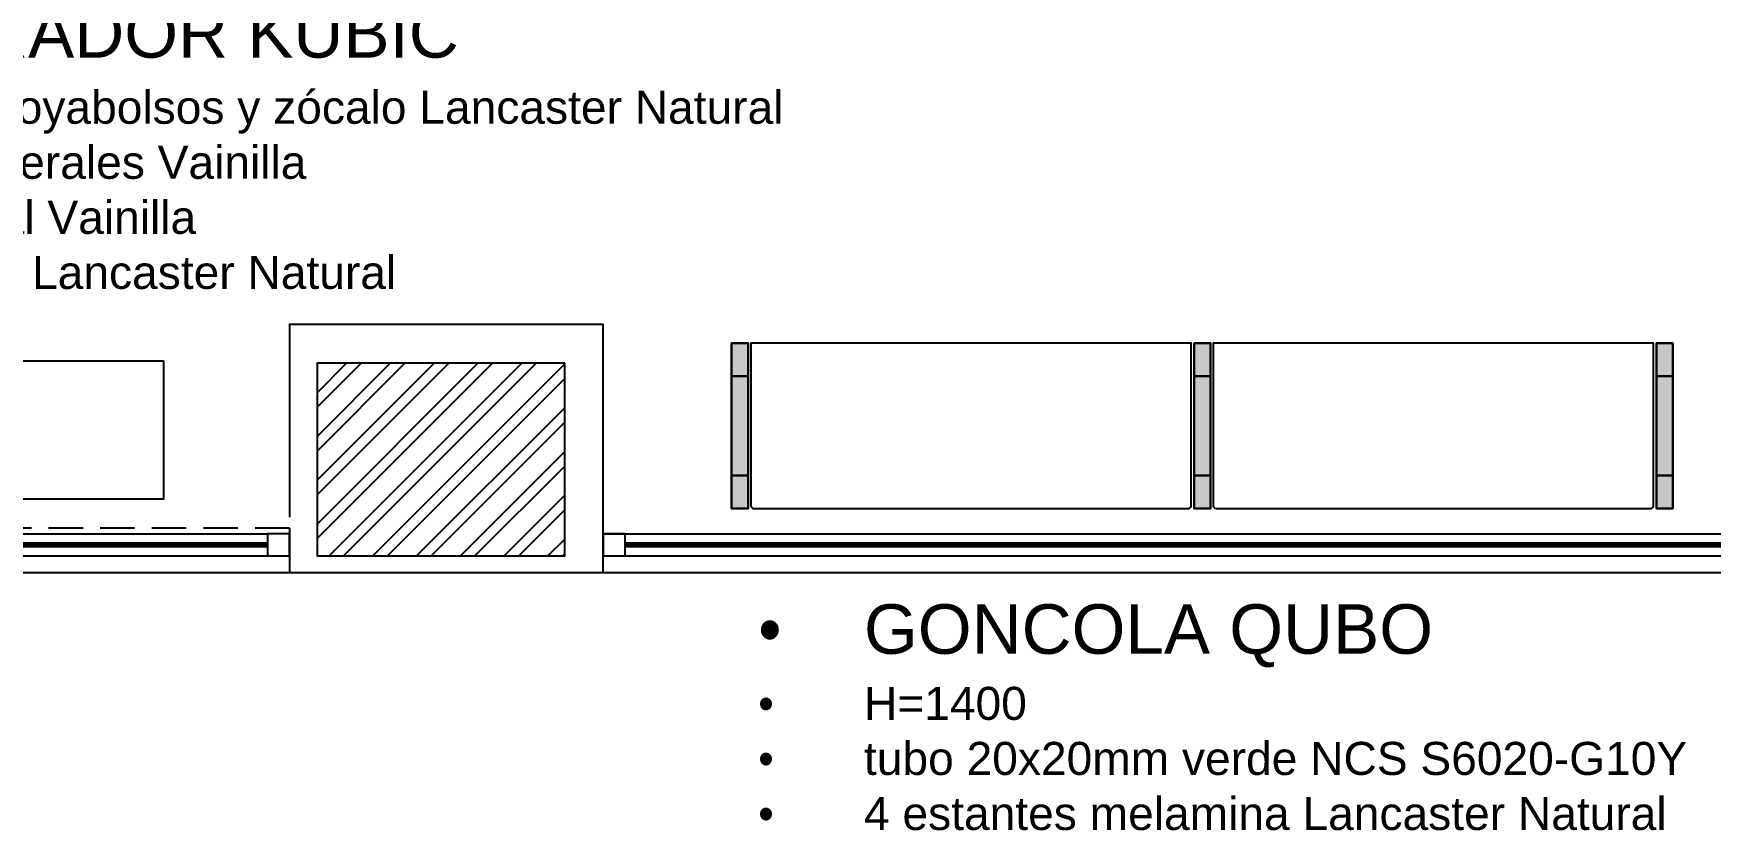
# Model space of a CAD drawing. Extents: x -62916 to 126930, y -44595 to 9525.
# Drawn here: x -25342 to -22295, y -27059 to -25612 of the extents above; entities that cross this region are included whole.
import ezdxf

# ---------------------------------------------------------------- set-up
doc = ezdxf.new("R2010")
doc.units = 0
doc.header["$LTSCALE"] = 1000
doc.header["$MEASUREMENT"] = 0
doc.linetypes.add('Discontinua JB', pattern=[0.75, 0.5, -0.25])
doc.linetypes.add('HIDDEN2', pattern=[0.1875, 0.125, -0.0625])
for name, color, linetype in [('ALZADO', 7, 'CONTINUOUS'), ('CARPINTERIA', 4, 'CONTINUOUS'), ('Linea Capa Color 0000 JB', 7, 'CONTINUOUS'), ('Linea Capa Color 0140 Blau Vidre JB', 140, 'CONTINUOUS'), ('MURO', 2, 'CONTINUOUS')]:
    doc.layers.add(name, color=color, linetype=linetype)
doc.layers.add('textos DT ocultar', color=7, linetype='CONTINUOUS', lineweight=13)
doc.styles.add('ARIAL', font='Arial.ttf')

msp = doc.modelspace()

# ---------------------------------------------------------------- hatches: boundary and pattern name
at = {"layer": 'ALZADO', "ltscale": 0.5}
h = msp.add_hatch(dxfattribs=at)
h.set_pattern_fill('ANSI32', color=256, scale=150)
h.set_pattern_definition([(45, (0, -25938.553), (-39.77476, 39.77476), []), (45, (26.517, -25938.553), (-39.77476, 39.77476), [])])
h.paths.add_polyline_path([(-21096.7, -22320.4), (-21666.7, -22320.4), (-21666.7, -22720.4), (-21096.7, -22720.4)])
h.paths.add_polyline_path([(-21666.7, -22320.4), (-22066.7, -22320.4), (-22066.7, -22720.4), (-21666.7, -22720.4)])
h.paths.add_polyline_path([(-24426.7, -22320.4), (-24776.7, -22320.4), (-24776.7, -22670.4), (-24426.7, -22670.4)])
h.paths.add_polyline_path([(-16686.3, -22270.4), (-17216.3, -22270.4), (-17216.3, -22690.4), (-16686.3, -22690.4)], flags=0)
h.paths.add_polyline_path([(-16656.7, -21970.4), (-17236.7, -21970.4), (-17236.7, -22770.4), (-16656.7, -22770.4)])
h.paths.add_polyline_path([(-16686.3, -22270.4), (-16686.3, -22690.4), (-17216.3, -22690.4), (-17216.3, -22270.4)], flags=16)
h.paths.add_polyline_path([(-11946.7, -19150.4), (-12476.7, -19150.4), (-12476.7, -19570.4), (-11946.7, -19570.4)])
h.paths.add_polyline_path([(-11972.7, -22270.4), (-12502.7, -22270.4), (-12502.7, -22690.4), (-11972.7, -22690.4)])
h.paths.add_polyline_path([(-22246.7, -19000.4), (-22746.7, -19000.4), (-22746.7, -19400.4), (-22246.7, -19400.4)])
h.paths.add_polyline_path([(-24376.7, -26210.4), (-24826.7, -26210.4), (-24826.7, -26560.4), (-24376.7, -26560.4)])
h.paths.add_polyline_path([(-21666.7, -26210.4), (-22116.7, -26210.4), (-22116.7, -26560.4), (-21666.7, -26560.4)])
h.paths.add_polyline_path([(-16716.7, -26150.4), (-17246.7, -26150.4), (-17246.7, -26510.4), (-16716.7, -26510.4)])
h.paths.add_polyline_path([(-11972.7, -26150.4), (-12502.7, -26150.4), (-12502.7, -26510.4), (-11972.7, -26510.4)])
h.paths.add_polyline_path([(-28426.7, -26210.4), (-28776.7, -26210.4), (-28776.7, -26560.4), (-28426.7, -26560.4)])
h.paths.add_polyline_path([(-27746.7, -22320.4), (-28096.7, -22320.4), (-28096.7, -22670.4), (-27746.7, -22670.4)])
h.paths.add_polyline_path([(-27146.7, -19000.4), (-27496.7, -19000.4), (-27496.7, -19350.4), (-27146.7, -19350.4)])
h.paths.add_polyline_path([(-16656.7, -19200.4), (-17406.7, -19200.4), (-17406.7, -19416.5), (-16656.7, -19416.5), (-16656.7, -19370.4)])
at = {"layer": 'Linea Capa Color 0000 JB', "ltscale": 10}
h = msp.add_hatch(color=256, dxfattribs=at)
h.set_gradient(color1=(214, 214, 214), color2=(214, 214, 214), tint=1)
h.paths.add_polyline_path([(-24073.5, -26474.3), (-24043.5, -26474.3), (-24043.5, -26174.3), (-24073.5, -26174.3)])
h.paths.add_polyline_path([(-23203.5, -26474.3), (-23233.5, -26474.3), (-23233.5, -26174.3), (-23203.5, -26174.3)])
h = msp.add_hatch(color=256, dxfattribs=at)
h.set_gradient(color1=(214, 214, 214), color2=(214, 214, 214), tint=1)
h.paths.add_polyline_path([(-23233.5, -26474.3), (-23203.5, -26474.3), (-23203.5, -26174.3), (-23233.5, -26174.3)])
h.paths.add_polyline_path([(-22363.6, -26474.3), (-22393.6, -26474.3), (-22393.6, -26174.3), (-22363.6, -26174.3)])

# ---------------------------------------------------------------- linework, layer by layer
at = {"layer": 'ALZADO', "ltscale": 0.5}
msp.add_lwpolyline([(-26005.4, -26206), (-25105.4, -26206), (-25105.4, -26457.7), (-26005.4, -26457.7)], close=True, dxfattribs=at)
at = {"layer": 'CARPINTERIA', "ltscale": 0.5}
for p, q in [((-26716.7, -26520.4), (-24916.7, -26520.4)), ((-24306.7, -26520.4), (-22156.7, -26520.4)), ((-26716.7, -26560.4), (-24916.7, -26560.4)), ((-24306.7, -26560.4), (-22156.7, -26560.4)), ((-28356.7, -26590.4), (-24876.7, -26590.4)), ((-24306.7, -26590.4), (-22116.7, -26590.4))]:
    msp.add_line(p, q, dxfattribs=at)
at = {"layer": 'CARPINTERIA', "color": 5, "linetype": 'HIDDEN2', "ltscale": 0.5}
msp.add_line((-24876.7, -26510.4), (-26676.7, -26510.4), dxfattribs=at)
at = {"layer": 'CARPINTERIA', "ltscale": 0.5}
for points in [[(-24916.7, -26560.4), (-24876.7, -26560.4), (-24876.7, -26520.4), (-24916.7, -26520.4)], [(-24306.7, -26560.4), (-24266.7, -26560.4), (-24266.7, -26520.4), (-24306.7, -26520.4)]]:
    msp.add_lwpolyline(points, close=True, dxfattribs=at)
at = {"layer": 'CARPINTERIA', "color": 71, "ltscale": 0.5, "const_width": 10}
for points in [[(-26676.7, -26540.4), (-24916.7, -26540.4)], [(-24266.7, -26540.4), (-22156.7, -26540.4)]]:
    msp.add_lwpolyline(points, dxfattribs=at)
at = {"layer": 'Linea Capa Color 0000 JB', "linetype": 'Discontinua JB', "ltscale": 3}
for points in [[(-24073.5, -26234.3), (-24043.5, -26234.3), (-24043.5, -26174.3), (-24073.5, -26174.3)], [(-24043.5, -26234.3), (-24073.5, -26234.3), (-24073.5, -26174.3), (-24043.5, -26174.3)], [(-23233.5, -26234.3), (-23203.5, -26234.3), (-23203.5, -26174.3), (-23233.5, -26174.3)], [(-23203.5, -26234.3), (-23233.5, -26234.3), (-23233.5, -26174.3), (-23203.5, -26174.3)], [(-22393.6, -26234.3), (-22363.6, -26234.3), (-22363.6, -26174.3), (-22393.6, -26174.3)], [(-22363.6, -26234.3), (-22393.6, -26234.3), (-22393.6, -26174.3), (-22363.6, -26174.3)], [(-24073.5, -26474.3), (-24043.5, -26474.3), (-24043.5, -26414.3), (-24073.5, -26414.3)], [(-24043.5, -26474.3), (-24073.5, -26474.3), (-24073.5, -26414.3), (-24043.5, -26414.3)], [(-23233.5, -26474.3), (-23203.5, -26474.3), (-23203.5, -26414.3), (-23233.5, -26414.3)], [(-23203.5, -26474.3), (-23233.5, -26474.3), (-23233.5, -26414.3), (-23203.5, -26414.3)], [(-22393.6, -26474.3), (-22363.6, -26474.3), (-22363.6, -26414.3), (-22393.6, -26414.3)], [(-22363.6, -26474.3), (-22393.6, -26474.3), (-22393.6, -26414.3), (-22363.6, -26414.3)]]:
    msp.add_lwpolyline(points, close=True, dxfattribs=at)
at = {"layer": 'Linea Capa Color 0000 JB', "ltscale": 10}
for points in [[(-24073.5, -26474.3), (-24043.5, -26474.3), (-24043.5, -26174.3), (-24073.5, -26174.3)], [(-24043.5, -26474.3), (-24073.5, -26474.3), (-24073.5, -26174.3), (-24043.5, -26174.3)], [(-23233.5, -26474.3), (-23203.5, -26474.3), (-23203.5, -26174.3), (-23233.5, -26174.3)], [(-23203.5, -26474.3), (-23233.5, -26474.3), (-23233.5, -26174.3), (-23203.5, -26174.3)], [(-22393.6, -26474.3), (-22363.6, -26474.3), (-22363.6, -26174.3), (-22393.6, -26174.3)], [(-22363.6, -26474.3), (-22393.6, -26474.3), (-22393.6, -26174.3), (-22363.6, -26174.3)]]:
    msp.add_lwpolyline(points, close=True, dxfattribs=at)
at = {"layer": 'Linea Capa Color 0140 Blau Vidre JB', "ltscale": 10}
for points in [[(-24033.5, -26474.3), (-23243.5, -26474.3, 0.414214), (-23238.5, -26469.3), (-23238.5, -26174.3), (-24038.5, -26174.3), (-24038.5, -26469.3, 0.414214)], [(-23193.6, -26474.3), (-22403.6, -26474.3, 0.414214), (-22398.6, -26469.3), (-22398.6, -26174.3), (-23198.6, -26174.3), (-23198.6, -26469.3, 0.414214)]]:
    msp.add_lwpolyline(points, format="xyb", close=True, dxfattribs=at)
at = {"layer": 'MURO', "ltscale": 0.5}
msp.add_lwpolyline([(-24876.7, -26510.4), (-24876.7, -26590.4), (-24306.7, -26590.4), (-24306.7, -26140.4), (-24876.7, -26140.4), (-24876.7, -26490.4)], dxfattribs=at)
msp.add_lwpolyline([(-24376.7, -26210.4), (-24826.7, -26210.4), (-24826.7, -26560.4), (-24376.7, -26560.4)], close=True, dxfattribs=at)

# ---------------------------------------------------------------- texts
at = {"layer": 'textos DT ocultar', "color": 6, "char_height": 64, "width": 2052.392, "attachment_point": 1, "style": 'ARIAL'}
for s, insert in [('\\pxi-3,l3,t3;{\\fSymbol|b0|i0|c2|p18;\\H1.4063x;·^I}{\\H1.4063x;MOSTRADOR KUBIC\\P{\\fSymbol|b0|i0|c2|p18;\\H0.66664x;·^I}\\H0.66664x;Cinturon apoyabolsos y zócalo Lancaster Natural\\P{\\fSymbol|b0|i0|c2|p18;·^I}Frontal y laterales Vainilla\\P{\\fSymbol|b0|i0|c2|p18;·^I}Sobre cristal Vainilla\\P{\\fSymbol|b0|i0|c2|p18;·^I}Expositores Lancaster Natural\\P\\pi0,l0,tz;                                    \\P \\H0.99997x;      \\P                        \\P\\pi13.128;              }', (-25997.5, -25565.4, 0)), ('\\pxi-3,l3,t3;{\\fSymbol|b0|i0|c2|p18;\\H1.4063x;·^I}{\\H1.4063x;GONCOLA QUBO \\P{\\fSymbol|b0|i0|c2|p18;\\H0.66664x;·^I}\\H0.66664x;H=1400 \\P{\\fSymbol|b0|i0|c2|p18;·^I}tubo 20x20mm verde NCS S6020-G10Y\\P{\\fSymbol|b0|i0|c2|p18;·^I}4 estantes melamina Lancaster Natural\\P\\pi0,l0,tz;                                    \\P \\H0.99997x;      \\P                        \\P\\pi13.128;              }', (-24025.1, -26648.4))]:
    msp.add_mtext(s, dxfattribs=dict(at, insert=insert))

doc.saveas('drawing.dxf')
